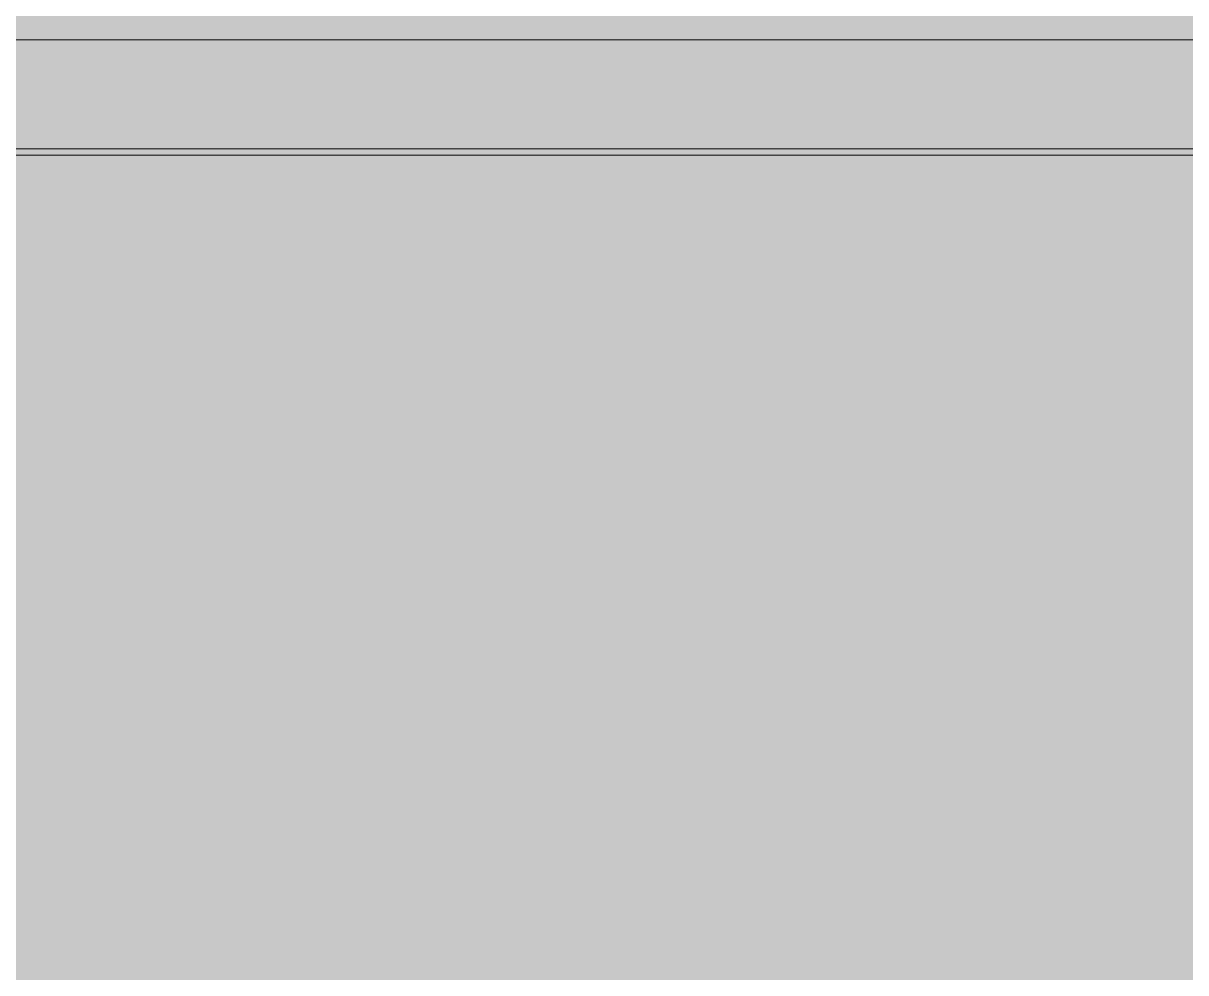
# Model space of a CAD drawing. Header units: inches. Extents: x 1822 to 8392, y -297 to 673.
# Drawn here: x 2264.93 to 2275.93, y 338.29 to 347.28 of the extents above; entities that cross this region are included whole.
import ezdxf

# ---------------------------------------------------------------- set-up
doc = ezdxf.new("R2010")
doc.units = ezdxf.units.IN
doc.header["$MEASUREMENT"] = 0
doc.layers.add('A-GLAZ-1', color=151, linetype='Continuous', lineweight=9)

# ---------------------------------------------------------------- blocks, each defined once
blk = doc.blocks.new('Window-Double_Hung-Marvin-Essential - ESDH3066 - 3rd floor-V108-BUILDING ELEVATION - EAST')
at = {"layer": 'A-GLAZ-1'}
for points in [[(2255.207, 271.667), (2255.55, 271.667), (2255.55, 347.125), (2288.301, 347.125), (2288.301, 271.667), (2289.008, 271.671), (2289.008, 347.501), (2254.843, 347.499), (2254.843, 271.667)], [(2256.644, 346.031), (2287.207, 346.031), (2287.207, 346.092), (2256.583, 346.092)], [(2287.207, 310.719), (2287.207, 346.031), (2256.644, 346.031), (2256.644, 310.719), (2262.045, 310.719)]]:
    blk.add_hatch(color=256, dxfattribs=at).paths.add_polyline_path(points, flags=0)
h = blk.add_hatch(color=256, dxfattribs=at)
h.paths.add_polyline_path([(2255.55, 309.437), (2288.301, 309.445), (2288.301, 347.125), (2255.55, 347.125), (2255.55, 309.625)], flags=0)
h.paths.add_polyline_path([(2287.267, 310.658), (2256.583, 310.658), (2256.583, 346.092), (2287.267, 346.092), (2287.267, 335.534)], flags=0)
for p, q in [((2255.55, 347.125), (2288.301, 347.125)), ((2287.267, 346.092), (2256.583, 346.092)), ((2287.207, 346.031), (2256.644, 346.031))]:
    blk.add_line(p, q, dxfattribs=at)

msp = doc.modelspace()

# ---------------------------------------------------------------- block references
at = {"layer": 'A-GLAZ-1'}
msp.add_blockref('Window-Double_Hung-Marvin-Essential - ESDH3066 - 3rd floor-V108-BUILDING ELEVATION - EAST', (0, 0), dxfattribs=at)

doc.saveas('drawing.dxf')
